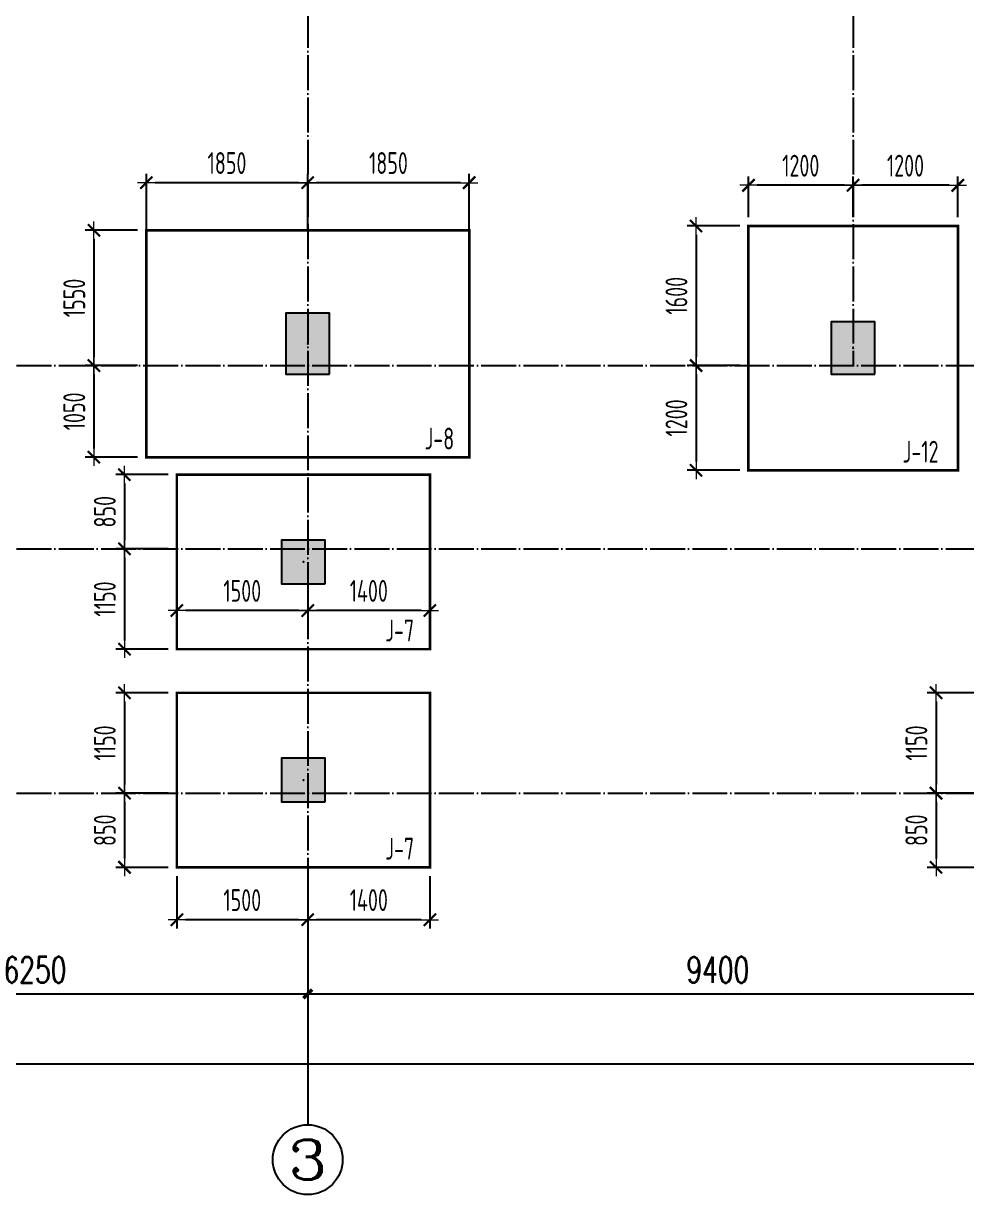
# Model space of a CAD drawing. Extents: x -441005 to 725361, y -182459 to 319313.
# Drawn here: x -176258 to -165450, y -119000 to -105579 of the extents above; entities that cross this region are included whole.
import ezdxf
from ezdxf.enums import TextEntityAlignment as Align

# ---------------------------------------------------------------- set-up
doc = ezdxf.new("R2010")
doc.units = 0
doc.header["$LTSCALE"] = 100
doc.linetypes.add('DOTE', pattern=[2.42, 2, -0.2, 0.02, -0.2])
doc.layers.get('0').update_dxf_attribs({"linetype": 'CONTINUOUS'})
doc.layers.get('Defpoints').update_dxf_attribs({"linetype": 'CONTINUOUS'})
for name, color, linetype in [('AXIS', 3, 'CONTINUOUS'), ('AXIS_TEXT', 7, 'CONTINUOUS'), ('BASE', 7, 'CONTINUOUS'), ('BASE_NUM', 7, 'CONTINUOUS'), ('COLU', 7, 'CONTINUOUS'), ('DOTE', 8, 'DOTE')]:
    doc.layers.add(name, color=color, linetype=linetype)
doc.layers.add('BASE-平法定位', color=3, linetype='ByLayer', lineweight=18)
doc.styles.add('_TCH_AXIS', font='COMPLEX', dxfattribs={"bigfont": 'GBCBIG'})
doc.styles.add('_TCH_DIM_T3', font='simplex_.ttf', dxfattribs={"width": 0.705882, "bigfont": 'GBCBIG'})
doc.styles.add('COMPLEX', font='COMPLEX')
doc.styles.add('TCCAD_Dimension', font='Tssdeng.shx', dxfattribs={"width": 0.7, "bigfont": 'hztxt.shx'})
doc.styles.add('TSSD_Label', font='Tssdeng.shx', dxfattribs={"width": 0.7, "bigfont": '1.shx'})
doc.dimstyles.new('_TCH_ARCH&&100', dxfattribs={"dimtxt": 297.5, "dimasz": 100, "dimexe": 250, "dimexo": 300, "dimgap": 126.25, "dimtad": 1, "dimdec": 0, "dimzin": 0, "dimdsep": 46, "dimtxsty": '_TCH_DIM_T3', "dimblk": 'ARCHTICK', "dimcen": 0.09, "dimclrt": 7, "dimazin": 2, "dimtfac": 1, "dimtdec": 0, "dimtix": 1, "dimtmove": 2, "dimatfit": 3, "dimfxl": 0, "dimtolj": 1, "dimtzin": 0, "dimarcsym": 0})
doc.dimstyles.new('TCCAD_100_100', dxfattribs={"dimtxt": 250, "dimasz": 100, "dimexe": 100, "dimexo": 100, "dimgap": 100, "dimtad": 1, "dimdec": 0, "dimzin": 0, "dimdsep": 46, "dimtxsty": 'TCCAD_Dimension', "dimblk": '_TCDBK100_100', "dimcen": 0, "dimclrt": 7, "dimadec": 0, "dimazin": 0, "dimtfac": 1, "dimtdec": 0, "dimtix": 1, "dimtmove": 2, "dimatfit": 3, "dimfxl": 0, "dimtolj": 1, "dimtzin": 0, "dimarcsym": 0})

# ---------------------------------------------------------------- blocks, each defined once
blk = doc.blocks.new('_AXISO')
blk.add_circle((0, 0), 0.5)
at = {"layer": 'AXIS_TEXT', "style": 'COMPLEX', "width": 1.041667}
blk.add_attdef('A', text='', height=0.56, dxfattribs=at).set_placement((-0.25, -0.28), (0.25, -0.28), align=Align.FIT)
blk = doc.blocks.new('_ArchTick')
at = {"color": 0, "linetype": 'ByBlock', "const_width": 0.4}
blk.add_lwpolyline([(-0.5, -0.5), (0.5, 0.5)], dxfattribs=at)
blk = doc.blocks.new('*D1085')
at = {"layer": 'AXIS', "color": 0, "lineweight": -2}
for p, q in [((-179250, -116000), (-179250, -116950)), ((-173000, -116000), (-173000, -116950)), ((-179250, -116700), (-173000, -116700))]:
    blk.add_line(p, q, dxfattribs=at)
at = {"layer": 'Defpoints', "color": 0}
for p in [(-179250, -115700), (-173000, -115700), (-173000, -116700)]:
    blk.add_point(p, dxfattribs=at)
at = {"layer": 'AXIS', "color": 0, "lineweight": -2, "xscale": 100, "yscale": 100, "zscale": 100, "rotation": 180}
blk.add_blockref('_ArchTick', (-179250, -116700), dxfattribs=at)
at = {"layer": 'AXIS', "color": 0, "lineweight": -2, "xscale": 100, "yscale": 100, "zscale": 100}
blk.add_blockref('_ArchTick', (-173000, -116700), dxfattribs=at)
at = {"layer": 'AXIS', "color": 7, "insert": (-176125, -116425), "char_height": 297.5, "attachment_point": 5, "style": '_TCH_DIM_T3'}
blk.add_mtext('\\A1;6250', dxfattribs=at)
blk = doc.blocks.new('*D1086')
at = {"layer": 'AXIS', "color": 0, "lineweight": -2}
for p, q in [((-173000, -116000), (-173000, -116950)), ((-163600, -116000), (-163600, -116950)), ((-173000, -116700), (-163600, -116700))]:
    blk.add_line(p, q, dxfattribs=at)
at = {"layer": 'Defpoints', "color": 0}
for p in [(-173000, -115700), (-163600, -115700), (-163600, -116700)]:
    blk.add_point(p, dxfattribs=at)
at = {"layer": 'AXIS', "color": 0, "lineweight": -2, "xscale": 100, "yscale": 100, "zscale": 100, "rotation": 180}
blk.add_blockref('_ArchTick', (-173000, -116700), dxfattribs=at)
at = {"layer": 'AXIS', "color": 0, "lineweight": -2, "xscale": 100, "yscale": 100, "zscale": 100}
blk.add_blockref('_ArchTick', (-163600, -116700), dxfattribs=at)
at = {"layer": 'AXIS', "color": 7, "insert": (-168300, -116425), "char_height": 297.5, "attachment_point": 5, "style": '_TCH_DIM_T3'}
blk.add_mtext('\\A1;9400', dxfattribs=at)
blk = doc.blocks.new('*D1096')
at = {"layer": 'AXIS', "color": 0, "lineweight": -2}
for p, q in [((-185500, -116000), (-185500, -117750)), ((-131650, -116000), (-131650, -117750)), ((-185500, -117500), (-131650, -117500))]:
    blk.add_line(p, q, dxfattribs=at)
at = {"layer": 'Defpoints', "color": 0}
for p in [(-185500, -115700), (-131650, -115700), (-131650, -117500)]:
    blk.add_point(p, dxfattribs=at)
at = {"layer": 'AXIS', "color": 0, "lineweight": -2, "xscale": 100, "yscale": 100, "zscale": 100, "rotation": 180}
blk.add_blockref('_ArchTick', (-185500, -117500), dxfattribs=at)
at = {"layer": 'AXIS', "color": 0, "lineweight": -2, "xscale": 100, "yscale": 100, "zscale": 100}
blk.add_blockref('_ArchTick', (-131650, -117500), dxfattribs=at)
at = {"layer": 'AXIS', "color": 7, "insert": (-158575, -117225), "char_height": 297.5, "attachment_point": 5, "style": '_TCH_DIM_T3'}
blk.add_mtext('\\A1;53850', dxfattribs=at)
blk = doc.blocks.new('_TCDBK100_100')
blk.add_line((-1, 0), (1, 0))
at = {"const_width": 0.25}
blk.add_lwpolyline([(-0.7, -0.7), (0.7, 0.7)], dxfattribs=at)
blk = doc.blocks.new('*D2239')
at = {"layer": 'BASE-平法定位', "color": 0, "linetype": 'Continuous', "lineweight": -2}
for p, q in [((-165300, -113250), (-165900, -113250)), ((-165800, -113350), (-165800, -114300)), ((-165300, -114400), (-165900, -114400))]:
    blk.add_line(p, q, dxfattribs=at)
at = {"layer": 'Defpoints', "color": 0, "linetype": 'Continuous'}
for p in [(-165200, -113250), (-165800, -114400), (-165200, -114400)]:
    blk.add_point(p, dxfattribs=at)
at = {"layer": 'BASE-平法定位', "color": 0, "linetype": 'Continuous', "lineweight": -2, "xscale": 100, "yscale": 100, "zscale": 100}
for p, rotation in [((-165800, -113250), 90), ((-165800, -114400), 270)]:
    blk.add_blockref('_TCDBK100_100', p, dxfattribs=dict(at, rotation=rotation))
at = {"layer": 'BASE-平法定位', "color": 7, "linetype": 'Continuous', "insert": (-166025, -113825), "char_height": 250, "attachment_point": 5, "rotation": 90, "style": 'TCCAD_Dimension'}
blk.add_mtext('\\A1;1150', dxfattribs=at)
blk = doc.blocks.new('*D2240')
at = {"layer": 'BASE-平法定位', "color": 0, "linetype": 'Continuous', "lineweight": -2}
for p, q in [((-165300, -114400), (-165900, -114400)), ((-165800, -114500), (-165800, -115150)), ((-165300, -115250), (-165900, -115250))]:
    blk.add_line(p, q, dxfattribs=at)
at = {"layer": 'Defpoints', "color": 0, "linetype": 'Continuous'}
for p in [(-165200, -114400), (-165800, -115250), (-165200, -115250)]:
    blk.add_point(p, dxfattribs=at)
at = {"layer": 'BASE-平法定位', "color": 0, "linetype": 'Continuous', "lineweight": -2, "xscale": 100, "yscale": 100, "zscale": 100}
for p, rotation in [((-165800, -114400), 90), ((-165800, -115250), 270)]:
    blk.add_blockref('_TCDBK100_100', p, dxfattribs=dict(at, rotation=rotation))
at = {"layer": 'BASE-平法定位', "color": 7, "linetype": 'Continuous', "insert": (-166025, -114825), "char_height": 250, "attachment_point": 5, "rotation": 90, "style": 'TCCAD_Dimension'}
blk.add_mtext('\\A1;850', dxfattribs=at)
blk = doc.blocks.new('*D2247')
at = {"layer": 'BASE-平法定位', "color": 0, "linetype": 'Continuous', "lineweight": -2}
for p, q in [((-168050, -107900), (-168650, -107900)), ((-168550, -108000), (-168550, -109400)), ((-168050, -109500), (-168650, -109500))]:
    blk.add_line(p, q, dxfattribs=at)
at = {"layer": 'Defpoints', "color": 0, "linetype": 'Continuous'}
for p in [(-167950, -107900), (-168550, -109500), (-167950, -109500)]:
    blk.add_point(p, dxfattribs=at)
at = {"layer": 'BASE-平法定位', "color": 0, "linetype": 'Continuous', "lineweight": -2, "xscale": 100, "yscale": 100, "zscale": 100}
for p, rotation in [((-168550, -107900), 90), ((-168550, -109500), 270)]:
    blk.add_blockref('_TCDBK100_100', p, dxfattribs=dict(at, rotation=rotation))
at = {"layer": 'BASE-平法定位', "color": 7, "linetype": 'Continuous', "insert": (-168775, -108700), "char_height": 250, "attachment_point": 5, "rotation": 90, "style": 'TCCAD_Dimension'}
blk.add_mtext('\\A1;1600', dxfattribs=at)
blk = doc.blocks.new('*D2248')
at = {"layer": 'BASE-平法定位', "color": 0, "linetype": 'Continuous', "lineweight": -2}
for p, q in [((-168050, -109500), (-168650, -109500)), ((-168550, -109600), (-168550, -110600)), ((-168050, -110700), (-168650, -110700))]:
    blk.add_line(p, q, dxfattribs=at)
at = {"layer": 'Defpoints', "color": 0, "linetype": 'Continuous'}
for p in [(-167950, -109500), (-168550, -110700), (-167950, -110700)]:
    blk.add_point(p, dxfattribs=at)
at = {"layer": 'BASE-平法定位', "color": 0, "linetype": 'Continuous', "lineweight": -2, "xscale": 100, "yscale": 100, "zscale": 100}
for p, rotation in [((-168550, -109500), 90), ((-168550, -110700), 270)]:
    blk.add_blockref('_TCDBK100_100', p, dxfattribs=dict(at, rotation=rotation))
at = {"layer": 'BASE-平法定位', "color": 7, "linetype": 'Continuous', "insert": (-168775, -110100), "char_height": 250, "attachment_point": 5, "rotation": 90, "style": 'TCCAD_Dimension'}
blk.add_mtext('\\A1;1200', dxfattribs=at)
blk = doc.blocks.new('*D2249')
at = {"layer": 'BASE-平法定位', "color": 0, "linetype": 'Continuous', "lineweight": -2}
for p, q in [((-166750, -107800), (-166750, -107334)), ((-165550, -107800), (-165550, -107334)), ((-165650, -107434), (-166650, -107434))]:
    blk.add_line(p, q, dxfattribs=at)
at = {"layer": 'Defpoints', "color": 0, "linetype": 'Continuous'}
for p in [(-166750, -107434), (-166750, -107900), (-165550, -107900)]:
    blk.add_point(p, dxfattribs=at)
at = {"layer": 'BASE-平法定位', "color": 0, "linetype": 'Continuous', "lineweight": -2, "xscale": 100, "yscale": 100, "zscale": 100}
for p, rotation in [((-166750, -107434), 180.0000000235017), ((-165550, -107434), 2.350168060161195e-08)]:
    blk.add_blockref('_TCDBK100_100', p, dxfattribs=dict(at, rotation=rotation))
at = {"layer": 'BASE-平法定位', "color": 7, "linetype": 'Continuous', "insert": (-166150, -107209), "char_height": 250, "attachment_point": 5, "rotation": 0, "style": 'TCCAD_Dimension'}
blk.add_mtext('\\A1;1200', dxfattribs=at)
blk = doc.blocks.new('*D2250')
at = {"layer": 'BASE-平法定位', "color": 0, "linetype": 'Continuous', "lineweight": -2}
for p, q in [((-167949, -107800), (-167949, -107334)), ((-166750, -107800), (-166750, -107334)), ((-166850, -107434), (-167849, -107434))]:
    blk.add_line(p, q, dxfattribs=at)
at = {"layer": 'Defpoints', "color": 0, "linetype": 'Continuous'}
for p in [(-167949, -107434), (-167949, -107900), (-166750, -107900)]:
    blk.add_point(p, dxfattribs=at)
at = {"layer": 'BASE-平法定位', "color": 0, "linetype": 'Continuous', "lineweight": -2, "xscale": 100, "yscale": 100, "zscale": 100}
for p, rotation in [((-167949, -107434), 180.0000000235017), ((-166750, -107434), 2.350168060161195e-08)]:
    blk.add_blockref('_TCDBK100_100', p, dxfattribs=dict(at, rotation=rotation))
at = {"layer": 'BASE-平法定位', "color": 7, "linetype": 'Continuous', "insert": (-167350, -107209), "char_height": 250, "attachment_point": 5, "rotation": 0, "style": 'TCCAD_Dimension'}
blk.add_mtext('\\A1;1200', dxfattribs=at)
blk = doc.blocks.new('*D2255')
at = {"layer": 'BASE-平法定位', "color": 0, "linetype": 'Continuous', "lineweight": -2}
for p, q in [((-174950, -107950), (-175550, -107950)), ((-175450, -108050), (-175450, -109400)), ((-174950, -109500), (-175550, -109500))]:
    blk.add_line(p, q, dxfattribs=at)
at = {"layer": 'Defpoints', "color": 0, "linetype": 'Continuous'}
for p in [(-174850, -107950), (-175450, -109500), (-174850, -109500)]:
    blk.add_point(p, dxfattribs=at)
at = {"layer": 'BASE-平法定位', "color": 0, "linetype": 'Continuous', "lineweight": -2, "xscale": 100, "yscale": 100, "zscale": 100}
for p, rotation in [((-175450, -107950), 90), ((-175450, -109500), 270)]:
    blk.add_blockref('_TCDBK100_100', p, dxfattribs=dict(at, rotation=rotation))
at = {"layer": 'BASE-平法定位', "color": 7, "linetype": 'Continuous', "insert": (-175675, -108725), "char_height": 250, "attachment_point": 5, "rotation": 90, "style": 'TCCAD_Dimension'}
blk.add_mtext('\\A1;1550', dxfattribs=at)
blk = doc.blocks.new('*D2256')
at = {"layer": 'BASE-平法定位', "color": 0, "linetype": 'Continuous', "lineweight": -2}
for p, q in [((-174950, -109500), (-175550, -109500)), ((-175450, -109600), (-175450, -110450)), ((-174950, -110550), (-175550, -110550))]:
    blk.add_line(p, q, dxfattribs=at)
at = {"layer": 'Defpoints', "color": 0, "linetype": 'Continuous'}
for p in [(-174850, -109500), (-175450, -110550), (-174850, -110550)]:
    blk.add_point(p, dxfattribs=at)
at = {"layer": 'BASE-平法定位', "color": 0, "linetype": 'Continuous', "lineweight": -2, "xscale": 100, "yscale": 100, "zscale": 100}
for p, rotation in [((-175450, -109500), 90), ((-175450, -110550), 270)]:
    blk.add_blockref('_TCDBK100_100', p, dxfattribs=dict(at, rotation=rotation))
at = {"layer": 'BASE-平法定位', "color": 7, "linetype": 'Continuous', "insert": (-175675, -110025), "char_height": 250, "attachment_point": 5, "rotation": 90, "style": 'TCCAD_Dimension'}
blk.add_mtext('\\A1;1050', dxfattribs=at)
blk = doc.blocks.new('*D2257')
at = {"layer": 'BASE-平法定位', "color": 0, "linetype": 'Continuous', "lineweight": -2}
for p, q in [((-173000, -107950), (-173000, -107304)), ((-171150, -107950), (-171150, -107304)), ((-171250, -107404), (-172900, -107404))]:
    blk.add_line(p, q, dxfattribs=at)
at = {"layer": 'Defpoints', "color": 0, "linetype": 'Continuous'}
for p in [(-173000, -107404), (-173000, -108050), (-171150, -108050)]:
    blk.add_point(p, dxfattribs=at)
at = {"layer": 'BASE-平法定位', "color": 0, "linetype": 'Continuous', "lineweight": -2, "xscale": 100, "yscale": 100, "zscale": 100}
for p, rotation in [((-173000, -107404), 180.0000000235017), ((-171150, -107404), 2.350168060161195e-08)]:
    blk.add_blockref('_TCDBK100_100', p, dxfattribs=dict(at, rotation=rotation))
at = {"layer": 'BASE-平法定位', "color": 7, "linetype": 'Continuous', "insert": (-172075, -107179), "char_height": 250, "attachment_point": 5, "rotation": 0, "style": 'TCCAD_Dimension'}
blk.add_mtext('\\A1;1850', dxfattribs=at)
blk = doc.blocks.new('*D2258')
at = {"layer": 'BASE-平法定位', "color": 0, "linetype": 'Continuous', "lineweight": -2}
for p, q in [((-174849, -107950), (-174849, -107304)), ((-173000, -107950), (-173000, -107304)), ((-173100, -107404), (-174749, -107404))]:
    blk.add_line(p, q, dxfattribs=at)
at = {"layer": 'Defpoints', "color": 0, "linetype": 'Continuous'}
for p in [(-174849, -107404), (-174849, -108050), (-173000, -108050)]:
    blk.add_point(p, dxfattribs=at)
at = {"layer": 'BASE-平法定位', "color": 0, "linetype": 'Continuous', "lineweight": -2, "xscale": 100, "yscale": 100, "zscale": 100}
for p, rotation in [((-174849, -107404), 180.0000000235017), ((-173000, -107404), 2.350168060161195e-08)]:
    blk.add_blockref('_TCDBK100_100', p, dxfattribs=dict(at, rotation=rotation))
at = {"layer": 'BASE-平法定位', "color": 7, "linetype": 'Continuous', "insert": (-173925, -107179), "char_height": 250, "attachment_point": 5, "rotation": 0, "style": 'TCCAD_Dimension'}
blk.add_mtext('\\A1;1850', dxfattribs=at)
blk = doc.blocks.new('*D2259')
at = {"layer": 'BASE-平法定位', "color": 0, "linetype": 'Continuous', "lineweight": -2}
for p, q in [((-174600, -110750), (-175200, -110750)), ((-175100, -110850), (-175100, -111500)), ((-174600, -111600), (-175200, -111600))]:
    blk.add_line(p, q, dxfattribs=at)
at = {"layer": 'Defpoints', "color": 0, "linetype": 'Continuous'}
for p in [(-174500, -110750), (-175100, -111600), (-174500, -111600)]:
    blk.add_point(p, dxfattribs=at)
at = {"layer": 'BASE-平法定位', "color": 0, "linetype": 'Continuous', "lineweight": -2, "xscale": 100, "yscale": 100, "zscale": 100}
for p, rotation in [((-175100, -110750), 90), ((-175100, -111600), 270)]:
    blk.add_blockref('_TCDBK100_100', p, dxfattribs=dict(at, rotation=rotation))
at = {"layer": 'BASE-平法定位', "color": 7, "linetype": 'Continuous', "insert": (-175325, -111175), "char_height": 250, "attachment_point": 5, "rotation": 90, "style": 'TCCAD_Dimension'}
blk.add_mtext('\\A1;850', dxfattribs=at)
blk = doc.blocks.new('*D2260')
at = {"layer": 'BASE-平法定位', "color": 0, "linetype": 'Continuous', "lineweight": -2}
for p, q in [((-174600, -111600), (-175200, -111600)), ((-175100, -111700), (-175100, -112650)), ((-174600, -112750), (-175200, -112750))]:
    blk.add_line(p, q, dxfattribs=at)
at = {"layer": 'Defpoints', "color": 0, "linetype": 'Continuous'}
for p in [(-174500, -111600), (-175100, -112750), (-174500, -112750)]:
    blk.add_point(p, dxfattribs=at)
at = {"layer": 'BASE-平法定位', "color": 0, "linetype": 'Continuous', "lineweight": -2, "xscale": 100, "yscale": 100, "zscale": 100}
for p, rotation in [((-175100, -111600), 90), ((-175100, -112750), 270)]:
    blk.add_blockref('_TCDBK100_100', p, dxfattribs=dict(at, rotation=rotation))
at = {"layer": 'BASE-平法定位', "color": 7, "linetype": 'Continuous', "insert": (-175325, -112175), "char_height": 250, "attachment_point": 5, "rotation": 90, "style": 'TCCAD_Dimension'}
blk.add_mtext('\\A1;1150', dxfattribs=at)
blk = doc.blocks.new('*D2261')
at = {"layer": 'BASE-平法定位', "color": 0, "linetype": 'Continuous', "lineweight": -2}
for p, q in [((-173000, -111807), (-173000, -112407)), ((-171600, -111807), (-171600, -112407)), ((-171700, -112307), (-172900, -112307))]:
    blk.add_line(p, q, dxfattribs=at)
at = {"layer": 'Defpoints', "color": 0, "linetype": 'Continuous'}
for p in [(-173000, -111707), (-171600, -111707), (-173000, -112307)]:
    blk.add_point(p, dxfattribs=at)
at = {"layer": 'BASE-平法定位', "color": 0, "linetype": 'Continuous', "lineweight": -2, "xscale": 100, "yscale": 100, "zscale": 100}
for p, rotation in [((-173000, -112307), 180.0000000235017), ((-171600, -112307), 2.350168060161195e-08)]:
    blk.add_blockref('_TCDBK100_100', p, dxfattribs=dict(at, rotation=rotation))
at = {"layer": 'BASE-平法定位', "color": 7, "linetype": 'Continuous', "insert": (-172300, -112082), "char_height": 250, "attachment_point": 5, "rotation": 0, "style": 'TCCAD_Dimension'}
blk.add_mtext('\\A1;1400', dxfattribs=at)
blk = doc.blocks.new('*D2262')
at = {"layer": 'BASE-平法定位', "color": 0, "linetype": 'Continuous', "lineweight": -2}
for p, q in [((-174499, -111807), (-174499, -112407)), ((-173000, -111807), (-173000, -112407)), ((-173100, -112307), (-174399, -112307))]:
    blk.add_line(p, q, dxfattribs=at)
at = {"layer": 'Defpoints', "color": 0, "linetype": 'Continuous'}
for p in [(-174499, -111707), (-173000, -111707), (-174499, -112307)]:
    blk.add_point(p, dxfattribs=at)
at = {"layer": 'BASE-平法定位', "color": 0, "linetype": 'Continuous', "lineweight": -2, "xscale": 100, "yscale": 100, "zscale": 100}
for p, rotation in [((-174499, -112307), 180.0000000235017), ((-173000, -112307), 2.350168060161195e-08)]:
    blk.add_blockref('_TCDBK100_100', p, dxfattribs=dict(at, rotation=rotation))
at = {"layer": 'BASE-平法定位', "color": 7, "linetype": 'Continuous', "insert": (-173750, -112082), "char_height": 250, "attachment_point": 5, "rotation": 0, "style": 'TCCAD_Dimension'}
blk.add_mtext('\\A1;1500', dxfattribs=at)
blk = doc.blocks.new('*D2263')
at = {"layer": 'BASE-平法定位', "color": 0, "linetype": 'Continuous', "lineweight": -2}
for p, q in [((-174600, -113250), (-175200, -113250)), ((-175100, -113350), (-175100, -114300)), ((-174600, -114400), (-175200, -114400))]:
    blk.add_line(p, q, dxfattribs=at)
at = {"layer": 'Defpoints', "color": 0, "linetype": 'Continuous'}
for p in [(-174500, -113250), (-175100, -114400), (-174500, -114400)]:
    blk.add_point(p, dxfattribs=at)
at = {"layer": 'BASE-平法定位', "color": 0, "linetype": 'Continuous', "lineweight": -2, "xscale": 100, "yscale": 100, "zscale": 100}
for p, rotation in [((-175100, -113250), 90), ((-175100, -114400), 270)]:
    blk.add_blockref('_TCDBK100_100', p, dxfattribs=dict(at, rotation=rotation))
at = {"layer": 'BASE-平法定位', "color": 7, "linetype": 'Continuous', "insert": (-175325, -113825), "char_height": 250, "attachment_point": 5, "rotation": 90, "style": 'TCCAD_Dimension'}
blk.add_mtext('\\A1;1150', dxfattribs=at)
blk = doc.blocks.new('*D2264')
at = {"layer": 'BASE-平法定位', "color": 0, "linetype": 'Continuous', "lineweight": -2}
for p, q in [((-174599.5, -114400), (-175199.5, -114400)), ((-175099.5, -114500), (-175099.5, -115150)), ((-174599.5, -115250), (-175199.5, -115250))]:
    blk.add_line(p, q, dxfattribs=at)
at = {"layer": 'Defpoints', "color": 0, "linetype": 'Continuous'}
for p in [(-174499.5, -114400), (-175099.5, -115250), (-174499.5, -115250)]:
    blk.add_point(p, dxfattribs=at)
at = {"layer": 'BASE-平法定位', "color": 0, "linetype": 'Continuous', "lineweight": -2, "xscale": 100, "yscale": 100, "zscale": 100}
for p, rotation in [((-175099.5, -114400), 90), ((-175099.5, -115250), 270)]:
    blk.add_blockref('_TCDBK100_100', p, dxfattribs=dict(at, rotation=rotation))
at = {"layer": 'BASE-平法定位', "color": 7, "linetype": 'Continuous', "insert": (-175324.5, -114825), "char_height": 250, "attachment_point": 5, "rotation": 90, "style": 'TCCAD_Dimension'}
blk.add_mtext('\\A1;850', dxfattribs=at)
blk = doc.blocks.new('*D2265')
at = {"layer": 'BASE-平法定位', "color": 0, "linetype": 'Continuous', "lineweight": -2}
for p, q in [((-173000, -115350), (-173000, -115950)), ((-171600, -115350), (-171600, -115950)), ((-171700, -115850), (-172900, -115850))]:
    blk.add_line(p, q, dxfattribs=at)
at = {"layer": 'Defpoints', "color": 0, "linetype": 'Continuous'}
for p in [(-173000, -115250), (-171600, -115250), (-173000, -115850)]:
    blk.add_point(p, dxfattribs=at)
at = {"layer": 'BASE-平法定位', "color": 0, "linetype": 'Continuous', "lineweight": -2, "xscale": 100, "yscale": 100, "zscale": 100}
for p, rotation in [((-173000, -115850), 180.000000023502), ((-171600, -115850), 2.350192040978527e-08)]:
    blk.add_blockref('_TCDBK100_100', p, dxfattribs=dict(at, rotation=rotation))
at = {"layer": 'BASE-平法定位', "color": 7, "linetype": 'Continuous', "insert": (-172300, -115625), "char_height": 250, "attachment_point": 5, "rotation": 0, "style": 'TCCAD_Dimension'}
blk.add_mtext('\\A1;1400', dxfattribs=at)
blk = doc.blocks.new('*D2266')
at = {"layer": 'BASE-平法定位', "color": 0, "linetype": 'Continuous', "lineweight": -2}
for p, q in [((-174499, -115350), (-174499, -115950)), ((-173000, -115350), (-173000, -115950)), ((-173100, -115850), (-174399, -115850))]:
    blk.add_line(p, q, dxfattribs=at)
at = {"layer": 'Defpoints', "color": 0, "linetype": 'Continuous'}
for p in [(-174499, -115250), (-173000, -115250), (-174499, -115850)]:
    blk.add_point(p, dxfattribs=at)
at = {"layer": 'BASE-平法定位', "color": 0, "linetype": 'Continuous', "lineweight": -2, "xscale": 100, "yscale": 100, "zscale": 100}
for p, rotation in [((-174499, -115850), 180.0000000235022), ((-173000, -115850), 2.350216021795859e-08)]:
    blk.add_blockref('_TCDBK100_100', p, dxfattribs=dict(at, rotation=rotation))
at = {"layer": 'BASE-平法定位', "color": 7, "linetype": 'Continuous', "insert": (-173750, -115625), "char_height": 250, "attachment_point": 5, "rotation": 0, "style": 'TCCAD_Dimension'}
blk.add_mtext('\\A1;1500', dxfattribs=at)

msp = doc.modelspace()

# ---------------------------------------------------------------- hatches: boundary and pattern name
at = {"layer": 'COLU'}
for points in [[(-172750, -109600), (-172750, -108900), (-173250, -108900), (-173250, -109600)], [(-166500, -109600), (-166500, -109000), (-167000, -109000), (-167000, -109600)], [(-172800, -112000), (-172800, -111500), (-173300, -111500), (-173300, -112000)], [(-172800, -114500), (-172800, -114000), (-173300, -114000), (-173300, -114500)]]:
    msp.add_hatch(color=252, dxfattribs=at).paths.add_polyline_path(points)

# ---------------------------------------------------------------- linework, layer by layer
at = {"layer": 'AXIS'}
msp.add_line((-173000, -115700), (-173000, -118200), dxfattribs=at)
at = {"layer": 'BASE', "color": 3, "const_width": 30}
for points in [[(-167949.5, -110700), (-165549.5, -110700), (-165549.5, -107900), (-167949.5, -107900), (-167949.5, -110700)], [(-174849.5, -110550), (-171149.5, -110550), (-171149.5, -107950), (-174849.5, -107950), (-174849.5, -110550)], [(-174499.5, -112750), (-171599.5, -112750), (-171599.5, -110750), (-174499.5, -110750), (-174499.5, -112750)], [(-174499.5, -115250), (-171599.5, -115250), (-171599.5, -113250), (-174499.5, -113250), (-174499.5, -115250)]]:
    msp.add_lwpolyline(points, dxfattribs=at)
at = {"layer": 'COLU'}
for points in [[(-172750, -109600), (-172750, -108900), (-173250, -108900), (-173250, -109600)], [(-166500, -109600), (-166500, -109000), (-167000, -109000), (-167000, -109600)], [(-172800, -112000), (-172800, -111500), (-173300, -111500), (-173300, -112000)], [(-172800, -114500), (-172800, -114000), (-173300, -114000), (-173300, -114500)]]:
    msp.add_lwpolyline(points, close=True, dxfattribs=at)
for p in [(-173000, -109250), (-166750, -109300), (-173050, -111750), (-173050, -114250)]:
    msp.add_point(p, dxfattribs=at)
at = {"layer": 'DOTE', "ltscale": 2}
for p, q in [((-173000, -98200), (-173000, -115700)), ((-166750, -98200), (-166750, -109500)), ((-186500, -109500), (-128400, -109500)), ((-186500, -111600), (-128300, -111600)), ((-186500, -114400), (-128300, -114400))]:
    msp.add_line(p, q, dxfattribs=at)

# ---------------------------------------------------------------- block references
at = {"layer": 'AXIS'}
ref = msp.add_blockref('_AXISO', (-173000, -118600), dxfattribs=dict(at, xscale=800, yscale=800, zscale=800))
ref.add_attrib('A', '3', dxfattribs={"layer": 'AXIS_TEXT', "height": 452.5, "style": '_TCH_AXIS', "width": 1.5}).set_placement((-173226.3, -118826.3), (-172773.7, -118826.3), align=Align.FIT)

# ---------------------------------------------------------------- texts
at = {"layer": 'BASE_NUM', "color": 7, "style": 'TSSD_Label', "width": 0.7}
for s, p in [('J-8', (-171662.1, -110461.6)), ('J-12', (-166183.5, -110611.6)), ('J-7', (-172112.1, -112661.6)), ('J-7', (-172112.1, -115161.6))]:
    msp.add_text(s, height=250, dxfattribs=at).set_placement(p)

# ---------------------------------------------------------------- dimensions: what is measured, and where the dimension line sits
at = {"layer": 'AXIS'}
for p1, p2, distance, picture, middle in [((-185500, -115700), (-131650, -115700), -1800, '*D1096', (-158575, -117225)), ((-179250, -115700), (-173000, -115700), -1000, '*D1085', (-176125, -116425)), ((-173000, -115700), (-163600, -115700), -1000, '*D1086', (-168300, -116425))]:
    dim = msp.add_aligned_dim(p1=p1, p2=p2, distance=distance, dimstyle='_TCH_ARCH&&100', dxfattribs=at)
    dim.commit()
    dim.dimension.update_dxf_attribs({"geometry": picture, "text_midpoint": middle})
at = {"layer": 'BASE-平法定位', "color": 144, "linetype": 'Continuous'}
for base, p1, p2, angle, picture, middle in [((-174849.4999995, -107403.6445059), (-172999.9999993, -108049.9999951), (-174849.4999993, -108049.9999958), 180, '*D2258', (-173924.7499996, -107178.6445055)), ((-172999.9999995, -107403.6445051), (-171150.4999993, -108049.9999943), (-172999.9999993, -108049.9999951), 180, '*D2257', (-172075.2499996, -107178.6445047)), ((-167949.4999995, -107433.9971227), (-166749.9999993, -107900), (-167949.4999993, -107900.0000005), 180, '*D2250', (-167349.7499996, -107208.9971225)), ((-166749.9999995, -107433.9971222), (-165550.4999993, -107899.9999995), (-166749.9999993, -107900), 180, '*D2249', (-166150.2499996, -107208.997122)), ((-175449.5, -109500), (-174849.5, -107950), (-174849.5, -109500), 270, '*D2255', (-175674.5, -108725)), ((-168549.5, -109500), (-167949.5, -107900), (-167949.5, -109500), 270, '*D2247', (-168774.5, -108700)), ((-175449.5, -110550), (-174849.5, -109500), (-174849.5, -110550), 270, '*D2256', (-175674.5, -110025)), ((-168549.5, -110700), (-167949.5, -109500), (-167949.5, -110700), 270, '*D2248', (-168774.5, -110100)), ((-175099.5, -111600), (-174499.5, -110750), (-174499.5, -111600), 270, '*D2259', (-175324.5, -111175)), ((-175099.5, -112750), (-174499.5, -111600), (-174499.5, -112750), 270, '*D2260', (-175324.5, -112175)), ((-174499.4999995, -112307.0047165), (-172999.9999998, -111707.0047159), (-174499.4999998, -111707.0047165), 180, '*D2262', (-173749.7499996, -112082.0047162)), ((-173000, -112307), (-171600.4, -111706.7), (-173000, -111707), 180, '*D2261', (-172300.2, -112082)), ((-175099.5, -114400), (-174499.5, -113250), (-174499.5, -114400), 270, '*D2263', (-175324.5, -113825)), ((-165799.5, -114400), (-165199.5, -113250), (-165199.5, -114400), 270, '*D2239', (-166024.5, -113825)), ((-175099.5, -115250), (-174499.5, -114400), (-174499.5, -115250), 270, '*D2264', (-175324.5, -114825)), ((-165799.5, -115250), (-165199.5, -114400), (-165199.5, -115250), 270, '*D2240', (-166024.5, -114825)), ((-174499.4999996, -115850.0000012), (-172999.9999998, -115250.0000006), (-174499.4999998, -115250.0000012), 180, '*D2266', (-173749.7499997, -115625.0000009)), ((-172999.9999996, -115850.0000006), (-171600.4999998, -115250), (-172999.9999998, -115250.0000006), 180, '*D2265', (-172300.2499997, -115625.0000003))]:
    dim = msp.add_linear_dim(base=base, p1=p1, p2=p2, angle=angle, dimstyle='TCCAD_100_100', dxfattribs=at)
    dim.commit()
    dim.dimension.update_dxf_attribs({"geometry": picture, "text_midpoint": middle})

doc.saveas('drawing.dxf')
